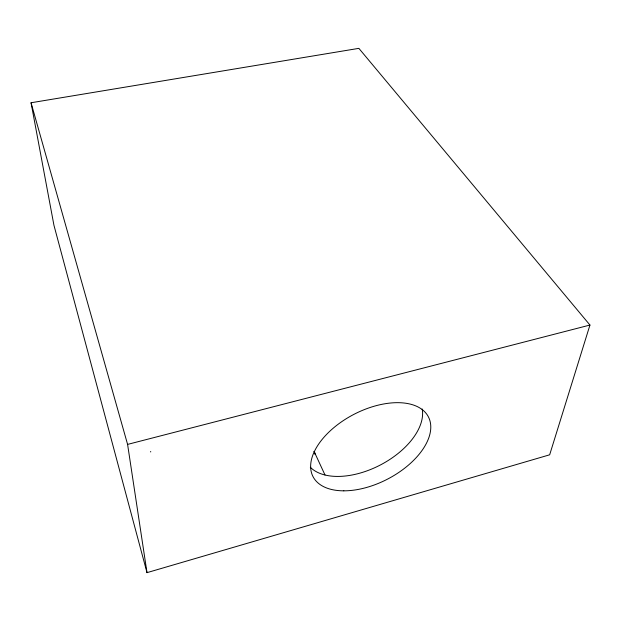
<?xml version="1.0" encoding="UTF-8"?>
<svg xmlns="http://www.w3.org/2000/svg" width="621" height="621" viewBox="0 0 621 621"><rect width="100%" height="100%" fill="white"/><g stroke="black" fill="none" stroke-linecap="round" stroke-linejoin="round"><path stroke-width="0.93" d="M589.95 325.047L549.663 454.805L147.006 572.647L53.942 225.26L31.05 102.76L358.868 48.353L589.95 325.047L127.592 444.403L147.006 572.647M314.536 452.383L324.993 474.972M31.05 102.76L127.592 444.403M150.655 451.436L150.724 451.972M422.202 408.991A64.048 36.724 -27.4 0 1 380.37 464.982A64.048 36.724 -27.4 0 1 310.314 467.264M313.853 451.436A10.666 6.148 -25.1 0 1 314.917 454.308M343.824 490.831A64.964 36.484 -27.4 0 0 430.679 424.787A64.964 36.484 -27.4 0 0 337.638 424.632A64.964 36.484 -27.4 0 0 343.824 490.831"/></g></svg>
